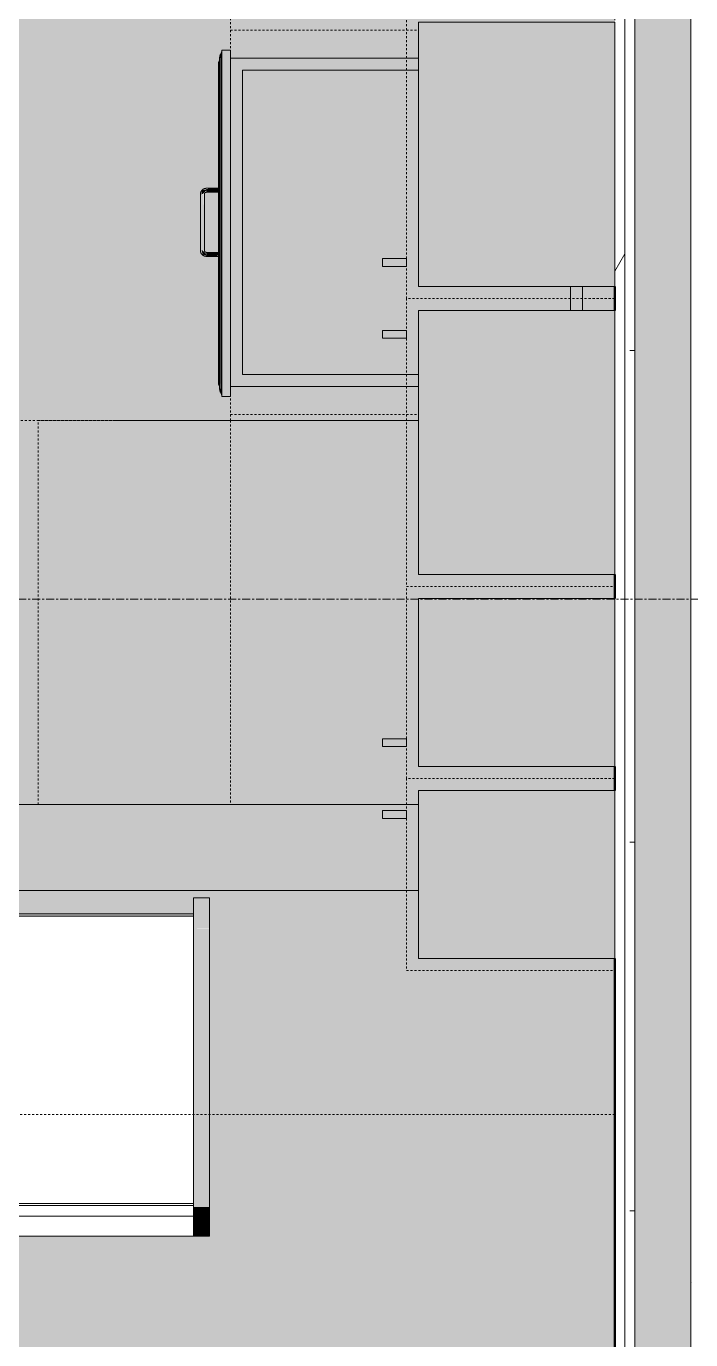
# Model space of a CAD drawing. Header units: inches. Extents: x -4218 to -1814, y 9706 to 12426.
# Drawn here: x -2956.1 to -2914.6, y 11488.9 to 11571 of the extents above; entities that cross this region are included whole.
import ezdxf

# ---------------------------------------------------------------- set-up
doc = ezdxf.new("R2010")
doc.units = ezdxf.units.IN
doc.header["$MEASUREMENT"] = 0
doc.linetypes.add('Dash', pattern=[0.25, 0.125, -0.125])
doc.linetypes.add('Grid Line 1_2_', pattern=[0.875, 0.5, -0.125, 0.125, -0.125])
for name, color, linetype, lineweight in [('0-1', 7, 'Continuous', 5), ('0-2', 10, 'Continuous', 13), ('A-AREA-PATT-4', 41, 'Continuous', 9), ('A-WALL', 113, 'Continuous', 13), ('A-WALL-1', 8, 'Continuous', 5), ('A-WALL-3', 10, 'Continuous', 13), ('A-WALL-PATT-6', 111, 'Continuous', 9), ('I-FURN-1', 7, 'Continuous', 9), ('I-FURN-2', 9, 'Continuous', 9), ('I-WALL-3', 2, 'Continuous', 50), ('Q-CASE', 31, 'Continuous', 9), ('Q-CASE-1', 9, 'Continuous', 9), ('Q-CASE-3', 7, 'Continuous', 9), ('Q-CASE-4', 7, 'Dash', 9), ('Q-CASE-HDLN-1', 7, 'Dash', 9), ('Q-CASE-HDLN-2', 31, 'Continuous', 9), ('S-GRID-1', 1, 'Grid Line 1_2_', 9)]:
    doc.layers.add(name, color=color, linetype=linetype, lineweight=lineweight)
pattern_1 = [(0, (0, 0), (30.72, 7.68), [1.267, -21.773, 1.267, -21.773, -122.88]), (0, (0, 0), (30.72, 7.68), [-46.08, 1.267, -44.813, 1.267, -21.773, -53.76]), (0, (0, 0), (30.72, 7.68), [-115.2, 1.267, -14.093, 1.267, -37.133]), (120, (11.52, 3.84), (-22.011075, 22.7643004), [1.267, -21.773, 1.267, -21.773, -122.88]), (120, (11.52, 3.84), (-22.011075, 22.7643004), [-46.08, 1.267, -44.813, 1.267, -21.773, -53.76]), (120, (11.52, 3.84), (-22.011075, 22.7643004), [-115.2, 1.267, -14.093, 1.267, -37.133]), (240, (15.36, 19.2), (-8.708925, -30.4443004), [1.267, -21.773, 1.267, -21.773, -122.88]), (240, (15.36, 19.2), (-8.708925, -30.4443004), [-46.08, 1.267, -44.813, 1.267, -21.773, -53.76]), (240, (15.36, 19.2), (-8.708925, -30.4443004), [-115.2, 1.267, -14.093, 1.267, -37.133])]

# ---------------------------------------------------------------- blocks, each defined once
blk = doc.blocks.new('OD_CW_Countertop - OD_CW_Countertop-2487816-FLOOR PLAN - 2ND FLOOR')
at = {"layer": 'Q-CASE-HDLN-1'}
for p, q in [((0.738, -24), (0.738, 19.375)), ((0.738, 19.375), (97.088, 19.375)), ((109.338, -24), (0.738, -24))]:
    blk.add_line(p, q, dxfattribs=at)
blk = doc.blocks.new('OD_CW_Countertop - OD_CW_Countertop-2386852-FLOOR PLAN - 2ND FLOOR')
at = {"layer": 'Q-CASE-HDLN-1'}
for p, q in [((0.738, 11.75), (0.738, 11)), ((70.363, 0), (70.363, 11.75)), ((0.738, 9.501), (0.738, 0)), ((0.738, 0), (14.738, 0)), ((44.738, 0), (70.363, 0))]:
    blk.add_line(p, q, dxfattribs=at)
blk = doc.blocks.new('Bar_Stool_6722_1_ - Bar_Stool_6722_1_-1372833-FLOOR PLAN - 2ND FLOOR')
at = {"layer": 'I-FURN-2'}
for points in [[(16.5, 0), (16, 0), (16, -0.985), (16.5, -0.949), (16.5, -0.303)], [(0, 0), (0, -0.985), (1, -0.985), (1, 0)], [(1, -0.985), (0, -0.985), (0, -1.78), (1, -1.78), (1, -1.241)], [(16.5, -0.985), (16, -0.985), (16, -1.78), (16.5, -1.78), (16.5, -1.241)], [(1, -1.78), (0, -1.78), (0, -17.718), (1, -17.718), (1, -1.906)], [(16.5, -1.78), (16, -1.78), (16, -17.718), (16.5, -17.718), (16.5, -10.484)], [(0.5, -17.718), (0, -17.718), (0, -19.214), (0.5, -19.214), (0.5, -18.077)], [(1, -17.718), (0.5, -17.718), (0.5, -19.214), (1, -19.214), (1, -17.972)], [(16.5, -17.718), (16, -17.718), (16, -19.214), (16.5, -19.214), (16.5, -17.972)], [(1, -19.214), (0, -19.238), (0, -21.133), (1, -21.133), (1, -19.223)], [(16, -19.214), (16, -19.986), (15.5, -19.986), (15.5, -21.133), (16.5, -21.133), (16.5, -19.214)], [(12.872, -19.986), (1, -19.986), (1, -20.135), (15.5, -20.135), (15.5, -19.986)]]:
    blk.add_hatch(color=256, dxfattribs=at).paths.add_polyline_path(points, flags=0)
at = {"layer": 'I-FURN-1'}
for p, q in [((1, 0), (0, 0)), ((0, 0), (0, -0.985)), ((1, -1.241), (1, 0)), ((16, 0), (1, 0)), ((16, 0), (16, -1.241)), ((16.5, 0), (16, 0)), ((16.5, -0.985), (16.5, 0)), ((0, -0.985), (1, -0.985)), ((0, -0.985), (0, -1.78)), ((1, -1.906), (1, -1.241)), ((16, -1.241), (1, -1.241)), ((16, -0.985), (16.5, -0.985)), ((16, -1.241), (16, -1.906)), ((16.5, -1.78), (16.5, -0.985)), ((0, -1.78), (1, -1.78)), ((0, -17.718), (0, -1.78)), ((1, -1.906), (16, -1.906)), ((1, -2.034), (1, -1.906)), ((1, -17.634), (1, -2.034)), ((1, -2.034), (16, -2.034)), ((16, -1.78), (16.5, -1.78)), ((16, -1.906), (16, -2.034)), ((16, -2.034), (16, -17.634)), ((16.5, -1.78), (16.5, -17.718)), ((0, -19.214), (0, -17.718)), ((1, -19.886), (1, -17.634)), ((16, -17.634), (16, -19.886)), ((16.5, -17.718), (16.5, -19.214)), ((0, -21.133), (0, -19.214)), ((16.5, -19.214), (16.5, -21.133)), ((1, -19.986), (1, -19.886)), ((1, -19.986), (1, -20.057)), ((1, -19.999), (16, -19.999)), ((1, -20.057), (1, -20.135)), ((15.5, -20.135), (1, -20.135)), ((1, -20.135), (1, -21.133)), ((15.5, -20.057), (15.5, -19.983)), ((15.5, -20.135), (15.5, -20.057)), ((15.5, -21.133), (15.5, -20.135)), ((16, -19.886), (16, -19.986)), ((0, -21.133), (1, -21.133)), ((15.5, -21.133), (16.5, -21.133))]:
    blk.add_line(p, q, dxfattribs=at)
blk = doc.blocks.new('300 Series Wall Hung Cabinet_301 - 18_-2356570-FLOOR PLAN - 2ND FLOOR')
at = {"layer": 'Q-CASE-1'}
for points in [[(-7, 13.188), (-6.512, 13.188), (-6.512, 14.687), (-7, 14.687)], [(-8.25, 12.438), (-8.25, 0.187), (8.25, 0.187), (8.25, 12.438), (-4.25, 12.438)]]:
    blk.add_hatch(color=256, dxfattribs=at).paths.add_polyline_path(points, flags=0)
at = {"layer": 'Q-CASE-3'}
for p, q in [((-6.512, 14.687), (-7, 14.687)), ((-7, 14.687), (-7, 13.188)), ((-6.512, 13.188), (-6.512, 14.687)), ((-6.512, 13.188), (-7, 13.188)), ((8.25, 12.438), (-8.25, 12.438)), ((-8.25, 12.438), (-8.25, 0.187)), ((8.25, 0.187), (8.25, 12.438)), ((-8.25, 0.187), (8.25, 0.187))]:
    blk.add_line(p, q, dxfattribs=at)
at = {"layer": 'Q-CASE-4'}
for p, q in [((-9, 0.187), (-9, 13.188)), ((-9, 13.188), (9, 13.188)), ((9, 13.188), (9, 0.187)), ((9, 0.187), (-9, 0.187))]:
    blk.add_line(p, q, dxfattribs=at)
blk = doc.blocks.new('300 Series Wall Hung Cabinet_301 - 18_-2356589-FLOOR PLAN - 2ND FLOOR')
at = {"layer": 'Q-CASE-1'}
for points in [[(8.25, -12.438), (8.25, -0.188), (-8.25, -0.188), (-8.25, -12.438), (5.25, -12.438)], [(-6.512, -13.188), (-7, -13.188), (-7, -14.687), (-6.512, -14.687)]]:
    blk.add_hatch(color=256, dxfattribs=at).paths.add_polyline_path(points, flags=0)
at = {"layer": 'Q-CASE-3'}
for p, q in [((8.25, -0.188), (-8.25, -0.188)), ((-8.25, -0.188), (-8.25, -12.438)), ((8.25, -12.438), (8.25, -0.188)), ((-8.25, -12.438), (8.25, -12.438)), ((-7, -13.188), (-6.512, -13.188)), ((-7, -13.188), (-7, -14.687)), ((-6.512, -14.687), (-6.512, -13.188)), ((-7, -14.687), (-6.512, -14.687))]:
    blk.add_line(p, q, dxfattribs=at)
at = {"layer": 'Q-CASE-4'}
for p, q in [((9, -0.188), (-9, -0.188)), ((-9, -0.188), (-9, -13.188)), ((9, -13.188), (9, -0.188)), ((-9, -13.188), (9, -13.188))]:
    blk.add_line(p, q, dxfattribs=at)
blk = doc.blocks.new('300 Series Wall Hung Cabinet_301 - 12_-2218017-FLOOR PLAN - 2ND FLOOR')
at = {"layer": 'Q-CASE-1'}
for points in [[(-4, 13.188), (-3.512, 13.188), (-3.512, 14.687), (-4, 14.687)], [(-5.25, 0.187), (5.25, 0.187), (5.25, 12.438), (-5.25, 12.438), (-5.25, 0.563)]]:
    blk.add_hatch(color=256, dxfattribs=at).paths.add_polyline_path(points, flags=0)
at = {"layer": 'Q-CASE-3'}
for p, q in [((-3.512, 14.687), (-4, 14.687)), ((-4, 14.687), (-4, 13.188)), ((-3.512, 13.188), (-3.512, 14.687)), ((-3.512, 13.188), (-4, 13.188)), ((5.25, 12.438), (-5.25, 12.438)), ((-5.25, 12.438), (-5.25, 0.187)), ((5.25, 0.187), (5.25, 12.438)), ((-5.25, 0.187), (5.25, 0.187))]:
    blk.add_line(p, q, dxfattribs=at)
at = {"layer": 'Q-CASE-4'}
for p, q in [((-6, 0.187), (-6, 13.188)), ((-6, 13.188), (6, 13.188)), ((6, 13.188), (6, 0.187)), ((6, 0.187), (-6, 0.187))]:
    blk.add_line(p, q, dxfattribs=at)
blk = doc.blocks.new('300 Series Wall Hung Cabinet_301 - 12_-2216986-FLOOR PLAN - 2ND FLOOR')
at = {"layer": 'Q-CASE-1'}
for points in [[(5.25, -0.563), (5.25, -0.188), (-5.25, -0.188), (-5.25, -12.438), (5.25, -12.438), (5.25, -4.751)], [(-3.512, -13.188), (-4, -13.188), (-4, -14.687), (-3.512, -14.687)]]:
    blk.add_hatch(color=256, dxfattribs=at).paths.add_polyline_path(points, flags=0)
at = {"layer": 'Q-CASE-3'}
for p, q in [((5.25, -0.188), (-5.25, -0.188)), ((-5.25, -0.188), (-5.25, -12.438)), ((5.25, -12.438), (5.25, -0.188)), ((-5.25, -12.438), (5.25, -12.438)), ((-4, -13.188), (-3.512, -13.188)), ((-4, -13.188), (-4, -14.687)), ((-3.512, -14.687), (-3.512, -13.188)), ((-4, -14.687), (-3.512, -14.687))]:
    blk.add_line(p, q, dxfattribs=at)
at = {"layer": 'Q-CASE-4'}
for p, q in [((6, -0.188), (-6, -0.188)), ((-6, -0.188), (-6, -13.188)), ((6, -13.188), (6, -0.188)), ((-6, -13.188), (6, -13.188))]:
    blk.add_line(p, q, dxfattribs=at)
blk = doc.blocks.new('Base_Unit_4_drawer_12137 - 24_-2386625-FLOOR PLAN - 2ND FLOOR')
at = {"layer": 'Q-CASE'}
for points in [[(-1.383, 25.447), (-1.351, 24.75), (-1.142, 24.75), (-1.174, 25.5), (-1.383, 25.5)], [(-1.325, 25.5), (-1.23, 25.528), (-1.012, 25.75), (-1.012, 25.813), (-1.286, 25.72), (-1.295, 25.668)], [(-1.012, 25.688), (-1.012, 25.625), (2.488, 25.668), (2.488, 25.875), (-1.012, 25.838), (-1.012, 25.718)], [(2.488, 25.813), (2.516, 25.717), (2.738, 25.5), (2.8, 25.5), (2.738, 25.768), (2.648, 25.784)], [(2.617, 25.5), (2.649, 24.75), (2.858, 24.75), (2.826, 25.5), (2.629, 25.5)], [(-9.921, 24.592), (11.271, 24.592), (11.105, 24.665), (10.823, 24.671), (-9.842, 24.639)], [(-9.664, 24.671), (10.823, 24.703), (10.659, 24.75), (-9.387, 24.75), (-9.567, 24.676)], [(-10.137, 24.543), (11.377, 24.556), (11.271, 24.592), (-10.064, 24.551)], [(-10.137, 24.024), (-10.137, 24), (11.488, 24), (11.488, 24.543), (-10.137, 24.543)]]:
    blk.add_hatch(color=256, dxfattribs=at).paths.add_polyline_path(points, flags=0)
h = blk.add_hatch(color=256, dxfattribs=at)
h.paths.add_polyline_path([(-9.512, 24), (-9.512, 12.25), (-8.762, 12.25), (-8.762, 23.25), (10.238, 23.25), (10.238, 12.25), (10.988, 12.25), (10.988, 24), (-8.762, 24)], flags=0)
h.paths.add_polyline_path([(-4.762, 2.75), (-4.762, 2), (-3.262, 2), (-3.262, 2.75)], flags=0)
h = blk.add_hatch(color=256, dxfattribs=at)
h.paths.add_polyline_path([(-8.762, 23.25), (-8.762, 12.25), (-4.762, 12.25), (-4.762, 2.75), (-3.262, 2.75), (-3.262, 12.25), (10.238, 12.25), (10.238, 23.25), (-1.848, 23.25)], flags=0)
h.paths.add_polyline_path([(-6.501, 13), (-6.501, 14.499), (-6.012, 14.499), (-6.012, 13)], flags=0)
h.paths.add_polyline_path([(-2.012, 13), (-2.012, 14.499), (-1.524, 14.488), (-1.524, 13), (-1.848, 13)], flags=0)
at = {"layer": 'Q-CASE-HDLN-1'}
for p, q in [((12.738, 24), (-11.262, 24)), ((-11.262, 24), (-11.262, 12.25)), ((12.738, 24), (12.738, 12.25))]:
    blk.add_line(p, q, dxfattribs=at)
at = {"layer": 'Q-CASE-HDLN-2'}
for p, q in [((-1.387, 25.5), (-1.387, 24.75)), ((-1.387, 25.5), (-1.387, 24.75)), ((-1.387, 25.5), (-1.387, 24.75)), ((-1.387, 25.5), (-1.387, 24.75)), ((-1.137, 24.75), (-1.137, 25.5)), ((-1.137, 24.75), (-1.137, 25.5)), ((-1.137, 24.75), (-1.137, 25.5)), ((-1.137, 24.75), (-1.137, 25.5)), ((2.488, 25.875), (-1.012, 25.875)), ((-1.012, 25.625), (2.488, 25.625)), ((2.613, 25.5), (2.613, 24.75)), ((2.613, 25.5), (2.613, 24.75)), ((2.613, 25.5), (2.613, 24.75)), ((2.613, 25.5), (2.613, 24.75)), ((2.863, 24.75), (2.863, 25.5)), ((2.863, 24.75), (2.863, 25.5)), ((2.863, 24.75), (2.863, 25.5)), ((2.863, 24.75), (2.863, 25.5)), ((11.037, 24.672), (-9.687, 24.672)), ((-9.387, 24.75), (-1.383, 24.75)), ((-1.387, 24.75), (-1.383, 24.75)), ((-1.137, 24.75), (-1.387, 24.75)), ((-1.142, 24.75), (-1.137, 24.75)), ((-1.142, 24.75), (2.617, 24.75)), ((2.863, 24.75), (2.613, 24.75)), ((2.613, 24.75), (2.617, 24.75)), ((2.858, 24.75), (2.863, 24.75)), ((2.858, 24.75), (10.738, 24.75)), ((11.488, 24.543), (-10.137, 24.543)), ((-10.137, 24.543), (-10.137, 24)), ((11.488, 24), (-10.137, 24)), ((-9.921, 24.592), (11.271, 24.592)), ((-9.512, 24), (-9.512, 12.25)), ((10.988, 12.25), (10.988, 24)), ((11.488, 24.543), (11.488, 24)), ((-8.762, 12.25), (-8.762, 23.25)), ((-8.762, 23.25), (10.238, 23.25)), ((10.238, 23.25), (10.238, 12.25)), ((-3.262, 2.75), (-4.762, 2.75)), ((-4.762, 2), (-3.262, 2))]:
    blk.add_line(p, q, dxfattribs=at)
at = {"layer": 'Q-CASE-HDLN-2', "flags": 128}
for points in [[(-1.012, 25.875), (-1.027, 25.875), (-1.042, 25.874), (-1.057, 25.872), (-1.072, 25.87), (-1.087, 25.868), (-1.101, 25.864), (-1.116, 25.86), (-1.13, 25.856), (-1.144, 25.851), (-1.158, 25.845), (-1.172, 25.839), (-1.185, 25.833), (-1.199, 25.825), (-1.211, 25.818), (-1.224, 25.81), (-1.236, 25.801), (-1.248, 25.792), (-1.26, 25.782), (-1.271, 25.772), (-1.281, 25.761), (-1.292, 25.75), (-1.301, 25.739), (-1.311, 25.727), (-1.319, 25.715), (-1.328, 25.703), (-1.336, 25.69), (-1.343, 25.677), (-1.35, 25.663), (-1.356, 25.65), (-1.362, 25.636), (-1.367, 25.622), (-1.372, 25.608), (-1.376, 25.593), (-1.379, 25.578), (-1.382, 25.564), (-1.384, 25.549), (-1.386, 25.534), (-1.387, 25.519), (-1.387, 25.504), (-1.387, 25.5)], [(-1.292, 25.75), (-1.301, 25.739), (-1.311, 25.727), (-1.319, 25.715), (-1.328, 25.703), (-1.336, 25.69), (-1.343, 25.677), (-1.35, 25.663), (-1.356, 25.65), (-1.362, 25.636), (-1.367, 25.622), (-1.372, 25.608), (-1.376, 25.593), (-1.379, 25.578), (-1.382, 25.564), (-1.384, 25.549), (-1.386, 25.534), (-1.387, 25.519), (-1.387, 25.504), (-1.387, 25.5)], [(-1.292, 25.75), (-1.301, 25.739), (-1.311, 25.727), (-1.319, 25.715), (-1.328, 25.703), (-1.336, 25.69), (-1.343, 25.677), (-1.35, 25.663), (-1.356, 25.65), (-1.362, 25.636), (-1.367, 25.622), (-1.372, 25.608), (-1.376, 25.593), (-1.379, 25.578), (-1.382, 25.564), (-1.384, 25.549), (-1.386, 25.534), (-1.387, 25.519), (-1.387, 25.504), (-1.387, 25.5)], [(-1.292, 25.75), (-1.301, 25.739), (-1.311, 25.727), (-1.319, 25.715), (-1.328, 25.703), (-1.336, 25.69), (-1.343, 25.677), (-1.35, 25.663), (-1.356, 25.65), (-1.362, 25.636), (-1.367, 25.622), (-1.372, 25.608), (-1.376, 25.593), (-1.379, 25.578), (-1.382, 25.564), (-1.384, 25.549), (-1.386, 25.534), (-1.387, 25.519), (-1.387, 25.504), (-1.387, 25.5)], [(-1.012, 25.875), (-1.027, 25.875), (-1.042, 25.874), (-1.057, 25.872), (-1.072, 25.87), (-1.087, 25.868), (-1.101, 25.864), (-1.116, 25.86), (-1.13, 25.856), (-1.144, 25.851), (-1.158, 25.845), (-1.172, 25.839), (-1.185, 25.833), (-1.199, 25.825), (-1.211, 25.818), (-1.224, 25.81), (-1.236, 25.801), (-1.248, 25.792), (-1.26, 25.782), (-1.271, 25.772)], [(-1.012, 25.875), (-1.027, 25.875), (-1.042, 25.874), (-1.057, 25.872), (-1.072, 25.87), (-1.087, 25.868), (-1.101, 25.864), (-1.116, 25.86), (-1.13, 25.856), (-1.144, 25.851), (-1.158, 25.845), (-1.172, 25.839), (-1.185, 25.833), (-1.199, 25.825), (-1.211, 25.818), (-1.224, 25.81), (-1.236, 25.801), (-1.248, 25.792), (-1.26, 25.782), (-1.271, 25.772)], [(-1.012, 25.875), (-1.027, 25.875), (-1.042, 25.874), (-1.057, 25.872), (-1.072, 25.87), (-1.087, 25.868), (-1.101, 25.864), (-1.116, 25.86), (-1.13, 25.856), (-1.144, 25.851), (-1.158, 25.845), (-1.172, 25.839), (-1.185, 25.833), (-1.199, 25.825), (-1.211, 25.818), (-1.224, 25.81), (-1.236, 25.801), (-1.248, 25.792), (-1.26, 25.782), (-1.271, 25.772)], [(-1.137, 25.5), (-1.137, 25.505), (-1.137, 25.51), (-1.136, 25.515), (-1.136, 25.52), (-1.135, 25.525), (-1.134, 25.53), (-1.132, 25.535), (-1.131, 25.539), (-1.129, 25.544), (-1.127, 25.549), (-1.125, 25.553), (-1.123, 25.558), (-1.121, 25.562), (-1.118, 25.566), (-1.115, 25.571), (-1.113, 25.575), (-1.109, 25.579), (-1.106, 25.582), (-1.103, 25.586), (-1.099, 25.59), (-1.096, 25.593), (-1.092, 25.596), (-1.088, 25.599), (-1.084, 25.602), (-1.08, 25.605), (-1.076, 25.608), (-1.071, 25.61), (-1.067, 25.613), (-1.062, 25.615), (-1.058, 25.617), (-1.053, 25.618), (-1.048, 25.62), (-1.043, 25.621), (-1.038, 25.622), (-1.034, 25.623), (-1.029, 25.624), (-1.024, 25.624), (-1.019, 25.625), (-1.014, 25.625)], [(-1.137, 25.5), (-1.137, 25.505), (-1.137, 25.51), (-1.136, 25.515), (-1.136, 25.52), (-1.135, 25.525), (-1.134, 25.53), (-1.132, 25.535), (-1.131, 25.539), (-1.129, 25.544), (-1.127, 25.549), (-1.125, 25.553), (-1.123, 25.558), (-1.121, 25.562), (-1.118, 25.566), (-1.115, 25.571), (-1.113, 25.575), (-1.109, 25.579), (-1.106, 25.582), (-1.103, 25.586), (-1.099, 25.59), (-1.096, 25.593), (-1.092, 25.596), (-1.088, 25.599), (-1.084, 25.602), (-1.08, 25.605), (-1.076, 25.608), (-1.071, 25.61), (-1.067, 25.613), (-1.062, 25.615), (-1.058, 25.617), (-1.053, 25.618), (-1.048, 25.62), (-1.043, 25.621), (-1.038, 25.622), (-1.034, 25.623), (-1.029, 25.624), (-1.024, 25.624), (-1.019, 25.625), (-1.014, 25.625)], [(-1.137, 25.5), (-1.137, 25.505), (-1.137, 25.51), (-1.136, 25.515), (-1.136, 25.52), (-1.135, 25.525), (-1.134, 25.53), (-1.132, 25.535), (-1.131, 25.539), (-1.129, 25.544), (-1.127, 25.549), (-1.125, 25.553), (-1.123, 25.558), (-1.121, 25.562), (-1.118, 25.566), (-1.115, 25.571), (-1.113, 25.575), (-1.109, 25.579), (-1.106, 25.582), (-1.103, 25.586), (-1.099, 25.59), (-1.096, 25.593), (-1.092, 25.596), (-1.088, 25.599), (-1.084, 25.602), (-1.08, 25.605), (-1.076, 25.608), (-1.071, 25.61), (-1.067, 25.613), (-1.062, 25.615), (-1.058, 25.617), (-1.053, 25.618), (-1.048, 25.62), (-1.043, 25.621), (-1.038, 25.622), (-1.034, 25.623), (-1.029, 25.624), (-1.024, 25.624), (-1.019, 25.625), (-1.014, 25.625)], [(-1.137, 25.5), (-1.137, 25.505), (-1.137, 25.51), (-1.136, 25.515), (-1.136, 25.52), (-1.135, 25.525), (-1.134, 25.53), (-1.132, 25.535), (-1.131, 25.539), (-1.129, 25.544), (-1.127, 25.549), (-1.125, 25.553), (-1.123, 25.558), (-1.121, 25.562), (-1.118, 25.566), (-1.115, 25.571), (-1.113, 25.575), (-1.109, 25.579), (-1.106, 25.582), (-1.103, 25.586), (-1.099, 25.59), (-1.096, 25.593), (-1.092, 25.596), (-1.088, 25.599), (-1.084, 25.602), (-1.08, 25.605), (-1.076, 25.608), (-1.071, 25.61), (-1.067, 25.613), (-1.062, 25.615), (-1.058, 25.617), (-1.053, 25.618), (-1.048, 25.62), (-1.043, 25.621), (-1.038, 25.622), (-1.034, 25.623), (-1.029, 25.624), (-1.024, 25.624), (-1.019, 25.625), (-1.014, 25.625), (-1.012, 25.625)], [(2.738, 25.779), (2.727, 25.789), (2.715, 25.798), (2.703, 25.807), (2.69, 25.816), (2.678, 25.823), (2.664, 25.831), (2.651, 25.838), (2.637, 25.844), (2.624, 25.85), (2.61, 25.855), (2.595, 25.859), (2.581, 25.863), (2.566, 25.867), (2.551, 25.87), (2.537, 25.872), (2.522, 25.873), (2.507, 25.875), (2.492, 25.875), (2.488, 25.875)], [(2.738, 25.779), (2.727, 25.789), (2.715, 25.798), (2.703, 25.807), (2.69, 25.816), (2.678, 25.823), (2.664, 25.831), (2.651, 25.838), (2.637, 25.844), (2.624, 25.85), (2.61, 25.855), (2.595, 25.859), (2.581, 25.863), (2.566, 25.867), (2.551, 25.87), (2.537, 25.872), (2.522, 25.873), (2.507, 25.875), (2.492, 25.875), (2.488, 25.875)], [(2.738, 25.779), (2.727, 25.789), (2.715, 25.798), (2.703, 25.807), (2.69, 25.816), (2.678, 25.823), (2.664, 25.831), (2.651, 25.838), (2.637, 25.844), (2.624, 25.85), (2.61, 25.855), (2.595, 25.859), (2.581, 25.863), (2.566, 25.867), (2.551, 25.87), (2.537, 25.872), (2.522, 25.873), (2.507, 25.875), (2.492, 25.875), (2.488, 25.875)], [(2.863, 25.5), (2.862, 25.515), (2.862, 25.53), (2.86, 25.545), (2.858, 25.56), (2.855, 25.575), (2.852, 25.589), (2.848, 25.604), (2.844, 25.618), (2.839, 25.632), (2.833, 25.646), (2.827, 25.66), (2.82, 25.673), (2.813, 25.686), (2.805, 25.699), (2.797, 25.712), (2.788, 25.724), (2.779, 25.736), (2.77, 25.747), (2.76, 25.758), (2.749, 25.769), (2.738, 25.779), (2.727, 25.789), (2.715, 25.798), (2.703, 25.807), (2.69, 25.816), (2.678, 25.823), (2.664, 25.831), (2.651, 25.838), (2.637, 25.844), (2.624, 25.85), (2.61, 25.855), (2.595, 25.859), (2.581, 25.863), (2.566, 25.867), (2.551, 25.87), (2.537, 25.872), (2.522, 25.873), (2.507, 25.875), (2.492, 25.875), (2.488, 25.875)], [(2.488, 25.625), (2.493, 25.625), (2.498, 25.625), (2.503, 25.624), (2.508, 25.623), (2.513, 25.623), (2.517, 25.621), (2.522, 25.62), (2.527, 25.619), (2.532, 25.617), (2.536, 25.615), (2.541, 25.613), (2.545, 25.611), (2.55, 25.608), (2.554, 25.606), (2.558, 25.603), (2.562, 25.6), (2.566, 25.597), (2.57, 25.594), (2.574, 25.591), (2.577, 25.587), (2.581, 25.583), (2.584, 25.58), (2.587, 25.576), (2.59, 25.572), (2.593, 25.568), (2.596, 25.563), (2.598, 25.559), (2.6, 25.554), (2.602, 25.55), (2.604, 25.545), (2.606, 25.541), (2.607, 25.536), (2.609, 25.531), (2.61, 25.526), (2.611, 25.521), (2.612, 25.516), (2.612, 25.511), (2.613, 25.506), (2.613, 25.501), (2.613, 25.5)], [(2.488, 25.625), (2.493, 25.625), (2.498, 25.625), (2.503, 25.624), (2.508, 25.623), (2.513, 25.623), (2.517, 25.621), (2.522, 25.62), (2.527, 25.619), (2.532, 25.617), (2.536, 25.615), (2.541, 25.613), (2.545, 25.611), (2.55, 25.608), (2.554, 25.606), (2.558, 25.603), (2.562, 25.6), (2.566, 25.597), (2.57, 25.594), (2.574, 25.591), (2.577, 25.587), (2.581, 25.583), (2.584, 25.58), (2.587, 25.576), (2.59, 25.572), (2.593, 25.568), (2.596, 25.563), (2.598, 25.559), (2.6, 25.554), (2.602, 25.55), (2.604, 25.545), (2.606, 25.541), (2.607, 25.536), (2.609, 25.531), (2.61, 25.526), (2.611, 25.521), (2.612, 25.516), (2.612, 25.511), (2.613, 25.506), (2.613, 25.501), (2.613, 25.5)], [(2.488, 25.625), (2.493, 25.625), (2.498, 25.625), (2.503, 25.624), (2.508, 25.623), (2.513, 25.623), (2.517, 25.621), (2.522, 25.62), (2.527, 25.619), (2.532, 25.617), (2.536, 25.615), (2.541, 25.613), (2.545, 25.611), (2.55, 25.608), (2.554, 25.606), (2.558, 25.603), (2.562, 25.6), (2.566, 25.597), (2.57, 25.594), (2.574, 25.591), (2.577, 25.587), (2.581, 25.583), (2.584, 25.58), (2.587, 25.576), (2.59, 25.572), (2.593, 25.568), (2.596, 25.563), (2.598, 25.559), (2.6, 25.554), (2.602, 25.55), (2.604, 25.545), (2.606, 25.541), (2.607, 25.536), (2.609, 25.531), (2.61, 25.526), (2.611, 25.521), (2.612, 25.516), (2.612, 25.511), (2.613, 25.506), (2.613, 25.501), (2.613, 25.5)], [(2.488, 25.625), (2.493, 25.625), (2.498, 25.625), (2.503, 25.624), (2.508, 25.623), (2.513, 25.623), (2.517, 25.621), (2.522, 25.62), (2.527, 25.619), (2.532, 25.617), (2.536, 25.615), (2.541, 25.613), (2.545, 25.611), (2.55, 25.608), (2.554, 25.606), (2.558, 25.603), (2.562, 25.6), (2.566, 25.597), (2.57, 25.594), (2.574, 25.591), (2.577, 25.587), (2.581, 25.583), (2.584, 25.58), (2.587, 25.576), (2.59, 25.572), (2.593, 25.568), (2.596, 25.563), (2.598, 25.559), (2.6, 25.554), (2.602, 25.55), (2.604, 25.545), (2.606, 25.541), (2.607, 25.536), (2.609, 25.531), (2.61, 25.526), (2.611, 25.521), (2.612, 25.516), (2.612, 25.511), (2.613, 25.506), (2.613, 25.501), (2.613, 25.5)], [(2.863, 25.5), (2.862, 25.515), (2.862, 25.53), (2.86, 25.545), (2.858, 25.56), (2.855, 25.575), (2.852, 25.589), (2.848, 25.604), (2.844, 25.618), (2.839, 25.632), (2.833, 25.646), (2.827, 25.66), (2.82, 25.673), (2.813, 25.686), (2.805, 25.699), (2.797, 25.712), (2.788, 25.724), (2.779, 25.736), (2.77, 25.747), (2.76, 25.758)], [(2.863, 25.5), (2.862, 25.515), (2.862, 25.53), (2.86, 25.545), (2.858, 25.56), (2.855, 25.575), (2.852, 25.589), (2.848, 25.604), (2.844, 25.618), (2.839, 25.632), (2.833, 25.646), (2.827, 25.66), (2.82, 25.673), (2.813, 25.686), (2.805, 25.699), (2.797, 25.712), (2.788, 25.724), (2.779, 25.736), (2.77, 25.747), (2.76, 25.758)], [(2.863, 25.5), (2.862, 25.515), (2.862, 25.53), (2.86, 25.545), (2.858, 25.56), (2.855, 25.575), (2.852, 25.589), (2.848, 25.604), (2.844, 25.618), (2.839, 25.632), (2.833, 25.646), (2.827, 25.66), (2.82, 25.673), (2.813, 25.686), (2.805, 25.699), (2.797, 25.712), (2.788, 25.724), (2.779, 25.736), (2.77, 25.747), (2.76, 25.758)]]:
    blk.add_lwpolyline(points, dxfattribs=at)
at = {"layer": 'Q-CASE-HDLN-2'}
for points in [[(-9.921, 24.592), (-9.896, 24.611), (-9.844, 24.642), (-9.755, 24.669), (-9.695, 24.673), (-9.664, 24.671)], [(-9.664, 24.671), (-9.694, 24.673), (-9.725, 24.671), (-9.755, 24.665)], [(-9.755, 24.665), (-9.725, 24.671), (-9.695, 24.673), (-9.664, 24.671)], [(-9.664, 24.671), (-9.694, 24.673), (-9.725, 24.671), (-9.755, 24.665)], [(-9.755, 24.665), (-9.725, 24.671), (-9.695, 24.673), (-9.664, 24.671)], [(-9.664, 24.671), (-9.694, 24.673), (-9.725, 24.671), (-9.755, 24.665)], [(-9.567, 24.676), (-9.535, 24.682), (-9.471, 24.7), (-9.414, 24.731), (-9.387, 24.75)], [(10.738, 24.75), (10.764, 24.731), (10.822, 24.7), (10.885, 24.682), (10.917, 24.676)], [(11.014, 24.671), (11.045, 24.673), (11.076, 24.671), (11.105, 24.665)], [(11.014, 24.671), (11.045, 24.673), (11.075, 24.671), (11.105, 24.665)], [(11.014, 24.671), (11.045, 24.673), (11.076, 24.671), (11.105, 24.665)], [(11.014, 24.671), (11.045, 24.673), (11.075, 24.671), (11.105, 24.665)], [(11.014, 24.671), (11.045, 24.673), (11.076, 24.671), (11.105, 24.665)], [(11.014, 24.671), (11.045, 24.673), (11.106, 24.669), (11.194, 24.642), (11.247, 24.611), (11.271, 24.592)], [(-10.137, 24.543), (-10.099, 24.543), (-10.025, 24.551), (-9.955, 24.576), (-9.921, 24.592)], [(11.271, 24.592), (11.305, 24.576), (11.376, 24.551), (11.45, 24.543), (11.488, 24.543)]]:
    blk.add_open_spline(points, degree=3, dxfattribs=at)
blk = doc.blocks.new('Base Cabinet-Single Door - 12_-V40-FLOOR PLAN - 2ND FLOOR')
at = {"layer": 'Q-CASE-4'}
for p, q in [((-5.262, -24), (-5.262, 0)), ((-5.262, 0), (6.738, 0)), ((6.738, 0), (6.738, -24)), ((6.738, -24), (-5.262, -24))]:
    blk.add_line(p, q, dxfattribs=at)
blk = doc.blocks.new('CTR - 1st Phase - Unit Layouts_rvt-1-FLOOR PLAN - 2ND FLOOR')
at = {"layer": 'A-WALL-1'}
h = blk.add_hatch(color=256, dxfattribs=at)
h.paths.add_polyline_path([(-2957.574, 11516.989), (-2931.574, 11516.989), (-2931.574, 11522.364), (-3027.924, 11522.364), (-3027.924, 11516.989), (-2957.654, 11516.989)], flags=0)
h.paths.add_polyline_path([(-2932.324, 11521.501), (-2933.823, 11521.501), (-2933.823, 11521.989), (-2932.324, 11521.989)], flags=0)
at = {"layer": 'A-WALL-3'}
for p, q in [((-3027.924, 11522.364), (-2931.574, 11522.364)), ((-2931.574, 11516.989), (-3027.924, 11516.989))]:
    blk.add_line(p, q, dxfattribs=at)
at = {"layer": '0-2'}
for name, p, rotation in [('OD_CW_Countertop - OD_CW_Countertop-2386852-FLOOR PLAN - 2ND FLOOR', (-2943.324, 11616.727), 269.9999999999942), ('300 Series Wall Hung Cabinet_301 - 18_-2356570-FLOOR PLAN - 2ND FLOOR', (-2919.136, 11562.989), 89.99999999996759), ('Base_Unit_4_drawer_12137 - 24_-2386625-FLOOR PLAN - 2ND FLOOR', (-2919.324, 11558.002), 89.99999999996805), ('300 Series Wall Hung Cabinet_301 - 18_-2356589-FLOOR PLAN - 2ND FLOOR', (-2919.136, 11544.989), 269.9999999999676), ('Base Cabinet-Single Door - 12_-V40-FLOOR PLAN - 2ND FLOOR', (-2948.586, 11522.364), 180), ('300 Series Wall Hung Cabinet_301 - 12_-2218017-FLOOR PLAN - 2ND FLOOR', (-2919.136, 11529.989), 89.99999999996759), ('300 Series Wall Hung Cabinet_301 - 12_-2216986-FLOOR PLAN - 2ND FLOOR', (-2919.136, 11517.989), 269.9999999999676), ('Bar_Stool_6722_1_ - Bar_Stool_6722_1_-1372833-FLOOR PLAN - 2ND FLOOR', (-2944.633, 11495.4), 180)]:
    blk.add_blockref(name, p, dxfattribs=dict(at, rotation=rotation))
blk.add_blockref('OD_CW_Countertop - OD_CW_Countertop-2487816-FLOOR PLAN - 2ND FLOOR', (-3028.661, 11526.989), dxfattribs=at)
blk = doc.blocks.new('CTR - 1st Phase - Shell_rvt-1-FLOOR PLAN - 2ND FLOOR')
at = {"layer": 'S-GRID-1'}
blk.add_line((-1814.206, 11535.189), (-4168.714, 11535.189), dxfattribs=at)

msp = doc.modelspace()

# ---------------------------------------------------------------- hatches: boundary and pattern name
at = {"layer": 'A-AREA-PATT-4'}
h = msp.add_hatch(color=256, dxfattribs=at)
h.paths.add_polyline_path([(-3168.69934, 11256.2644), (-3137.12374, 11256.2644), (-3137.12374, 11288.5394), (-3130.36124, 11288.5394), (-3130.36124, 11283.7894), (-3132.37374, 11283.7894), (-3132.37374, 11256.2644), (-3131.86124, 11256.2644), (-3131.86124, 11278.5769), (-3103.98624, 11278.5769), (-3103.98624, 11256.2644), (-3098.97754, 11256.2644), (-3098.97754, 11283.7894), (-3100.36124, 11283.7894), (-3100.36124, 11288.5394), (-3092.92374, 11288.5394), (-3092.92374, 11283.7894), (-3094.22754, 11283.7894), (-3094.22754, 11256.2644), (-3074.67374, 11256.2644), (-3074.67374, 11442.4394), (-3069.92374, 11442.4394), (-3069.92374, 11256.2644), (-2919.32374, 11256.2644), (-2919.32374, 11328.2761), (-2935.44874, 11328.2761), (-2935.44874, 11346.2761), (-2931.44874, 11346.2761), (-2931.44874, 11382.2761), (-2935.44874, 11382.2761), (-2935.44874, 11400.2761), (-2919.32374, 11400.2761), (-2919.32374, 11512.7394), (-2931.57374, 11512.7394), (-2931.57374, 11516.9894), (-3027.92374, 11516.9894), (-3027.92374, 11522.3644), (-3015.69874, 11522.3644), (-3015.69874, 11549.04255), (-3015.50189, 11549.2394), (-3014.60579, 11549.2394), (-3014.60579, 11549.4894), (-3010.87469, 11549.4894), (-3010.84116, 11549.7394), (-3008.90619, 11549.7394), (-3008.90619, 11549.4894), (-2999.5487, 11549.4894), (-2999.5487, 11549.7394), (-2998.95815, 11549.7394), (-2998.95815, 11549.4894), (-2998.3676, 11549.4894), (-2998.3676, 11549.7394), (-2997.77705, 11549.7394), (-2997.77705, 11549.4894), (-2997.1865, 11549.4894), (-2997.1865, 11549.7394), (-2996.59595, 11549.7394), (-2996.59595, 11549.4894), (-2996.00539, 11549.4894), (-2996.00539, 11549.7394), (-2995.41484, 11549.7394), (-2995.41484, 11549.4894), (-2992.79167, 11549.4894), (-2992.77059, 11549.2394), (-2991.84234, 11549.21734), (-2991.75639, 11549.18174), (-2991.69874, 11549.04255), (-2991.69874, 11522.3644), (-2989.82374, 11522.3644), (-2989.82374, 11546.3644), (-2989.07374, 11546.3644), (-2989.07374, 11546.8644), (-2975.19874, 11546.8644), (-2975.19874, 11547.3644), (-2974.69874, 11547.3644), (-2974.69874, 11546.8644), (-2973.69874, 11546.8644), (-2973.69874, 11546.3644), (-2972.94874, 11546.3644), (-2972.94874, 11546.8644), (-2971.94874, 11546.8644), (-2971.94874, 11547.3644), (-2971.44874, 11547.3644), (-2971.44874, 11546.8644), (-2957.57374, 11546.8644), (-2957.57374, 11546.3644), (-2956.82374, 11546.3644), (-2956.82374, 11522.3644), (-2931.57374, 11522.3644), (-2931.57374, 11523.2394), (-2919.32374, 11523.2394), (-2919.32374, 11524.7394), (-2931.57374, 11524.7394), (-2931.57374, 11535.2394), (-2919.32374, 11535.2394), (-2919.32374, 11536.7394), (-2931.57374, 11536.7394), (-2931.57374, 11548.4894), (-2943.32374, 11548.4894), (-2943.34747, 11547.8644), (-2943.86681, 11547.8644), (-2943.91606, 11548.08078), (-2943.98911, 11548.24662), (-2944.02672, 11548.52891), (-2944.07374, 11548.6144), (-2944.07374, 11556.61866), (-2944.82374, 11556.65101), (-2944.82374, 11556.6769), (-2945.0889, 11556.72423), (-2945.16213, 11556.9894), (-2945.19874, 11556.9894), (-2945.16213, 11560.4894), (-2945.13624, 11560.4894), (-2945.07374, 11560.75727), (-2944.82374, 11560.82778), (-2944.82374, 11560.86014), (-2944.07374, 11560.86014), (-2944.07374, 11568.7394), (-2943.9999, 11568.91867), (-2943.96243, 11569.19443), (-2943.87928, 11569.37844), (-2943.86681, 11569.4894), (-2943.32374, 11569.4894), (-2943.32374, 11568.9894), (-2931.57374, 11568.9894), (-2931.57374, 11571.2394), (-2919.32374, 11571.2394), (-2919.32374, 11571.9894), (-2943.69874, 11571.9894), (-2943.69874, 11601.9894), (-2919.69874, 11601.9894), (-2919.69874, 11601.87129), (-2919.32374, 11601.87129), (-2919.32374, 11602.7394), (-2931.57374, 11602.7394), (-2931.57374, 11613.2394), (-2919.32374, 11613.2394), (-2919.32374, 11614.7394), (-2931.57374, 11614.7394), (-2931.57374, 11625.2394), (-2919.32374, 11625.2394), (-2919.32374, 11639.9894), (-2934.07374, 11639.9894), (-2934.07374, 11627.7394), (-2947.57374, 11627.7394), (-2947.57374, 11639.9894), (-2949.57374, 11639.9894), (-2949.57374, 11627.7394), (-2963.07374, 11627.7394), (-2963.07374, 11639.9894), (-3018.14874, 11639.9894), (-3018.14874, 11621.9894), (-3029.42374, 11621.9894), (-3029.42374, 11623.9269), (-3030.04874, 11623.9269), (-3030.04874, 11625.9894), (-3064.79874, 11625.9894), (-3064.79874, 11623.9269), (-3065.42374, 11623.9269), (-3065.42374, 11621.9894), (-3077.77374, 11621.9894), (-3077.77374, 11599.2394), (-3087.54329, 11599.2394), (-3087.54329, 11603.9894), (-3082.52374, 11603.9894), (-3082.52374, 11621.9894), (-3092.12374, 11621.9894), (-3092.12374, 11639.9894), (-3133.31285, 11639.9894), (-3133.31285, 11603.9894), (-3123.54329, 11603.9894), (-3123.54329, 11599.2394), (-3133.31285, 11599.2394), (-3133.31285, 11586.3394), (-3138.06285, 11586.3394), (-3138.06285, 11639.9894), (-3174.06285, 11639.9894), (-3174.06285, 11603.9894), (-3178.81285, 11603.9894), (-3178.81285, 11639.9894), (-3201.32374, 11639.9894), (-3201.32374, 11592.49453), (-3193.59752, 11592.49453), (-3192.6331, 11592.36756), (-3191.7344, 11591.99531), (-3190.96268, 11591.40314), (-3190.37051, 11590.63141), (-3189.99826, 11589.73272), (-3189.87129, 11588.692), (-3189.87129, 11587.37997), (-3186.84752, 11587.72768), (-3185.84752, 11588.91944), (-3184.84752, 11589.4862), (-3183.84752, 11589.75415), (-3182.84371, 11589.93115), (-3181.84752, 11590.0183), (-3179.85513, 11589.84399), (-3177.84752, 11589.30606), (-3175.84752, 11588.57811), (-3173.84752, 11587.6455), (-3171.84752, 11586.25807), (-3170.84752, 11585.25807), (-3170.34752, 11584.39204), (-3169.84752, 11583.0183), (-3169.84752, 11582.0183), (-3170.34752, 11580.64457), (-3170.84752, 11579.77854), (-3171.84752, 11578.77854), (-3174.02376, 11577.30892), (-3175.84752, 11576.45849), (-3177.84752, 11575.73055), (-3179.85513, 11575.19262), (-3181.84752, 11575.0183), (-3183.33799, 11575.19262), (-3183.84752, 11575.28246), (-3184.84752, 11575.55041), (-3185.84752, 11576.11717), (-3186.84752, 11577.30892), (-3189.87129, 11577.65664), (-3189.87129, 11576.2683), (-3189.99826, 11575.30389), (-3190.37051, 11574.40519), (-3190.96268, 11573.63347), (-3191.7344, 11573.0413), (-3192.6331, 11572.66905), (-3193.59752, 11572.54208), (-3201.32374, 11572.54208), (-3201.32374, 11514.9394), (-3173.57374, 11514.9394), (-3173.57374, 11510.1894), (-3201.32374, 11510.1894), (-3201.32374, 11256.2644), (-3172.92025, 11256.2644)], flags=0)
h.paths.add_polyline_path([(-2979.99974, 11280.78637), (-2980.39874, 11280.78637), (-2980.39874, 11315.78637), (-2974.39874, 11315.78637), (-2974.39874, 11316.78637), (-2938.39874, 11316.78637), (-2938.39874, 11315.78637), (-2932.39874, 11315.78637), (-2932.39874, 11280.78637)], flags=0)
h.paths.add_polyline_path([(-3194.02478, 11293.3144), (-3199.38624, 11293.3144), (-3199.38624, 11311.3144), (-3181.38624, 11311.3144), (-3181.38624, 11293.3144)], flags=0)
h.paths.add_polyline_path([(-3199.88624, 11315.3144), (-3199.88624, 11393.3144), (-3119.88624, 11393.3144), (-3119.88624, 11315.3144), (-3194.02478, 11315.3144)], flags=0)
h.paths.add_polyline_path([(-2984.72374, 11325.78637), (-3019.72374, 11325.78637), (-3019.72374, 11409.78637), (-2984.72374, 11409.78637), (-2984.72374, 11403.78637), (-2983.72374, 11403.78637), (-2983.72374, 11331.78637), (-2984.72374, 11331.78637)], flags=0)
h.paths.add_polyline_path([(-3199.38624, 11395.24623), (-3199.38624, 11413.24623), (-3181.38624, 11413.24623), (-3181.38624, 11395.24623), (-3194.02478, 11395.24623)], flags=0)
h.paths.add_polyline_path([(-2974.39874, 11418.78637), (-2974.39874, 11419.78637), (-2980.39874, 11419.78637), (-2980.39874, 11454.78637), (-2932.39874, 11454.78637), (-2932.39874, 11419.78637), (-2938.39874, 11419.78637), (-2938.39874, 11418.78637), (-2963.54516, 11418.78637)], flags=0)
h.paths.add_polyline_path([(-3069.92374, 11478.4394), (-3074.67374, 11478.4394), (-3074.67374, 11481.4394), (-3081.43624, 11481.4394), (-3081.43624, 11480.6894), (-3083.93624, 11480.6894), (-3083.93624, 11481.4394), (-3084.18624, 11481.4394), (-3084.18624, 11483.4394), (-3106.18624, 11483.4394), (-3106.18624, 11484.8144), (-3126.18624, 11484.8144), (-3126.18624, 11481.4394), (-3126.43624, 11481.4394), (-3126.43624, 11480.6894), (-3128.93624, 11480.6894), (-3128.93624, 11481.4394), (-3138.06285, 11481.4394), (-3138.06285, 11510.1894), (-3139.57374, 11510.1894), (-3139.57374, 11514.9394), (-3138.06285, 11514.9394), (-3138.06285, 11554.3394), (-3133.31285, 11554.3394), (-3133.31285, 11543.6894), (-3128.93624, 11543.6894), (-3128.93624, 11544.4394), (-3126.43624, 11544.4394), (-3126.43624, 11543.6894), (-3126.18624, 11543.6894), (-3126.18624, 11540.3144), (-3106.18624, 11540.3144), (-3106.18624, 11541.6894), (-3084.18624, 11541.6894), (-3084.18624, 11543.6894), (-3083.93624, 11543.6894), (-3083.93624, 11544.4394), (-3081.43624, 11544.4394), (-3081.43624, 11543.6894), (-3069.92374, 11543.6894), (-3069.92374, 11510.8144)], flags=0)
h.paths.add_polyline_path([(-3088.12374, 11484.8144), (-3084.18624, 11484.8144), (-3084.18624, 11486.1894), (-3083.93624, 11486.1894), (-3083.93624, 11486.9394), (-3081.43624, 11486.9394), (-3081.43624, 11486.1894), (-3074.67374, 11486.1894), (-3074.67374, 11510.1894), (-3133.31285, 11510.1894), (-3133.31285, 11486.1894), (-3128.93624, 11486.1894), (-3128.93624, 11486.9394), (-3126.43624, 11486.9394), (-3126.43624, 11486.1894), (-3104.18624, 11486.1894), (-3104.18624, 11484.8144), (-3092.72303, 11484.8144)], flags=0)
h.paths.add_polyline_path([(-2960.63256, 11495.39991), (-2961.13256, 11495.39991), (-2961.13256, 11516.53282), (-2960.13256, 11516.53282), (-2960.13256, 11515.53533), (-2945.63256, 11515.53533), (-2945.63256, 11516.53282), (-2944.63256, 11516.53282), (-2944.63256, 11495.39991), (-2960.13256, 11495.39991)], flags=0)
h.paths.add_polyline_path([(-2985.2139, 11495.39991), (-2991.25387, 11495.39991), (-2991.25387, 11516.53282), (-2990.25387, 11516.53282), (-2990.25387, 11515.53533), (-2975.75387, 11515.53533), (-2975.75387, 11516.53282), (-2974.75387, 11516.53282), (-2974.75387, 11495.39991), (-2975.75387, 11495.39991)], flags=0)
h.paths.add_polyline_path([(-3007.43797, 11495.39991), (-3020.37519, 11495.39991), (-3020.37519, 11516.53282), (-3019.37519, 11516.53282), (-3019.37519, 11515.53533), (-3004.87519, 11515.53533), (-3004.87519, 11516.53282), (-3003.87519, 11516.53282), (-3003.87519, 11495.39991), (-3004.87519, 11495.39991)], flags=0)
h.paths.add_polyline_path([(-3092.72303, 11514.9394), (-3074.67374, 11514.9394), (-3074.67374, 11538.9394), (-3081.43624, 11538.9394), (-3081.43624, 11538.1894), (-3083.93624, 11538.1894), (-3083.93624, 11538.9394), (-3084.18624, 11538.9394), (-3084.18624, 11540.3144), (-3104.18624, 11540.3144), (-3104.18624, 11538.9394), (-3126.43624, 11538.9394), (-3126.43624, 11538.1894), (-3128.93624, 11538.1894), (-3128.93624, 11538.9394), (-3133.31285, 11538.9394), (-3133.31285, 11514.9394), (-3096.86067, 11514.9394)], flags=0)
h.paths.add_polyline_path([(-2933.82299, 11525.9894), (-2933.82299, 11526.47784), (-2932.32374, 11526.47784), (-2932.32374, 11525.9894), (-2933.32419, 11525.9894)], flags=0)
h.paths.add_polyline_path([(-3195.94874, 11529.09688), (-3196.59578, 11529.18206), (-3197.19874, 11529.43181), (-3197.7165, 11529.82911), (-3198.1138, 11530.34688), (-3198.36355, 11530.94983), (-3198.44874, 11531.59688), (-3198.44874, 11546.28192), (-3198.36355, 11546.92896), (-3198.1138, 11547.53192), (-3197.7165, 11548.04968), (-3197.19874, 11548.44698), (-3196.59578, 11548.69673), (-3195.94874, 11548.78192), (-3184.6259, 11548.78192), (-3183.72004, 11548.66266), (-3182.8759, 11548.313), (-3182.15103, 11547.75679), (-3181.59481, 11547.03192), (-3181.24516, 11546.18778), (-3181.1259, 11545.28192), (-3181.1259, 11532.41775), (-3181.23906, 11531.55824), (-3181.57081, 11530.75731), (-3182.09856, 11530.06954), (-3182.78634, 11529.54179), (-3183.58727, 11529.21003), (-3184.44677, 11529.09688), (-3194.02478, 11529.09688)], flags=0)
h.paths.add_polyline_path([(-3019.803, 11547.1144), (-3020.04448, 11547.1144), (-3020.01213, 11547.8644), (-3019.98624, 11547.89903), (-3020.17374, 11548.0519), (-3020.17374, 11547.9894), (-3023.67374, 11548.02601), (-3023.70837, 11548.0519), (-3023.86124, 11547.8644), (-3023.803, 11547.8644), (-3023.83535, 11547.1144), (-3024.04448, 11547.1144), (-3024.01213, 11547.8644), (-3023.98624, 11547.8644), (-3023.9389, 11548.12956), (-3023.67374, 11548.20278), (-3023.67374, 11548.2394), (-3020.17374, 11548.20278), (-3020.17374, 11548.1769), (-3019.90586, 11548.1144), (-3019.83535, 11547.8644), (-3019.803, 11547.8644), (-3019.803, 11547.76657)], flags=0)
h.paths.add_polyline_path([(-2921.32374, 11553.2394), (-2919.32374, 11553.2394), (-2919.32374, 11554.7394), (-2921.32374, 11554.7394)], flags=0)
h.paths.add_polyline_path([(-2944.82374, 11556.7394), (-2944.82374, 11556.86014), (-2944.07374, 11556.86014), (-2944.07374, 11560.61866), (-2944.82374, 11560.65101), (-2944.85837, 11560.6769), (-2945.01124, 11560.4894), (-2944.94874, 11560.4894), (-2944.99131, 11556.9894), (-2945.01124, 11556.95477), (-2944.8519, 11556.77175)], flags=0)
h.paths.add_polyline_path([(-3029.42374, 11585.9894), (-3031.17374, 11585.9894), (-3031.17374, 11621.9894), (-3029.42374, 11621.9894), (-3029.42374, 11596.36957)], flags=0)
h.paths.add_polyline_path([(-3156.31285, 11600.3644), (-3156.31285, 11600.68999), (-3154.81285, 11600.68999), (-3154.81285, 11600.3644)], flags=0)
h.paths.add_polyline_path([(-3173.07887, 11600.3644), (-3174.57887, 11600.3644), (-3174.57887, 11600.54147), (-3175.81285, 11600.54147), (-3175.81285, 11600.79147), (-3199.81285, 11600.81277), (-3199.81285, 11602.04147), (-3175.81285, 11602.04147), (-3175.81285, 11602.29147), (-3157.81285, 11602.29147), (-3157.81285, 11602.04147), (-3154.81285, 11602.02017), (-3154.81285, 11600.79147), (-3157.81285, 11600.79147), (-3157.81285, 11600.54147), (-3173.07887, 11600.54147)], flags=0)
h.paths.add_polyline_path([(-3196.81285, 11603.9894), (-3198.62374, 11603.9894), (-3198.62374, 11608.7394), (-3196.81285, 11608.7394), (-3196.81285, 11604.6144)], flags=0)
h.paths.add_polyline_path([(-2992.04774, 11607.9894), (-3004.57374, 11607.9894), (-3004.57374, 11637.9894), (-2968.82374, 11637.9894), (-2968.82374, 11607.9894), (-2991.42128, 11607.9894)], flags=0)
h.paths.add_polyline_path([(-2933.82299, 11611.50095), (-2933.82299, 11611.9894), (-2932.32374, 11611.9894), (-2932.32374, 11611.50095), (-2933.32419, 11611.50095)], flags=0)
h.paths.add_polyline_path([(-3093.04329, 11612.94133), (-3118.04329, 11612.94133), (-3118.04329, 11638.94133), (-3093.04329, 11638.94133), (-3093.04329, 11625.9894)], flags=0)
h.paths.add_polyline_path([(-2951.32374, 11614.1144), (-2951.32374, 11614.1769), (-2951.59696, 11614.2694), (-2951.66213, 11614.4894), (-2951.69448, 11614.4894), (-2951.66213, 11615.2394), (-2951.453, 11615.2394), (-2951.48535, 11614.4894), (-2951.54012, 11614.46013), (-2951.32374, 11614.32778), (-2951.32374, 11614.3644), (-2947.82374, 11614.32778), (-2947.79534, 11614.27201), (-2947.66213, 11614.4894), (-2947.69448, 11614.4894), (-2947.66213, 11615.2394), (-2947.453, 11615.2394), (-2947.48535, 11614.4894), (-2947.51124, 11614.4894), (-2947.57374, 11614.22152), (-2947.82374, 11614.15101), (-2947.82374, 11614.1144), (-2950.97362, 11614.1144)], flags=0)
h.paths.add_polyline_path([(-2933.32419, 11615.9894), (-2933.82299, 11615.9894), (-2933.82299, 11616.47784), (-2932.32374, 11616.47757), (-2932.32374, 11615.9894)], flags=0)
h.paths.add_polyline_path([(-2945.83529, 11625.49014), (-2946.32374, 11625.49014), (-2946.32374, 11626.9894), (-2945.83529, 11626.9894), (-2945.83529, 11625.98895)], flags=0)
h.paths.add_polyline_path([(-2951.31218, 11625.49014), (-2951.31218, 11626.9894), (-2950.82374, 11626.9894), (-2950.82374, 11625.49014)], flags=0)
at = {"layer": 'A-WALL-PATT-6'}
h = msp.add_hatch(dxfattribs=at)
h.set_pattern_fill('FP_5', color=256, style=0, pattern_type=2)
h.set_pattern_definition([(161.57, (0.48, 0.48), (-3.83995378, -1.544e-05), [0, -27.322, 3.034, 0]), (18.43, (-0.48, 0.48), (-3.83995378, 1.544e-05), [0, -27.322, 3.034, 0]), (108.43, (0.48, 0.48), (1.919622, -9.60052459), [9.106, -21.25]), (71.57, (-0.48, 0.48), (1.919622, 9.60052459), [9.106, -21.25])])
h.paths.add_polyline_path([(-2918.07374, 11255.6394), (-2914.57374, 11255.6394), (-2914.57374, 11641.2394), (-2918.07374, 11641.2394), (-2918.07374, 11274.64157)], flags=0)
h = msp.add_hatch(dxfattribs=at)
h.set_pattern_fill('FP_1', color=256, style=0, pattern_type=2)
h.set_pattern_definition(pattern_1)
h.paths.add_polyline_path([(-2918.69874, 11255.6394), (-2918.69874, 11639.9894), (-2919.32374, 11639.9894), (-2919.32374, 11255.6394)], flags=0)
h = msp.add_hatch(dxfattribs=at)
h.set_pattern_fill('FP_1', color=256, style=0, pattern_type=2)
h.set_pattern_definition(pattern_1)
h.paths.add_polyline_path([(-2918.07374, 11255.6394), (-2918.07374, 11640.6144), (-2918.69874, 11640.6144), (-2918.69874, 11255.6394)], flags=0)
h = msp.add_hatch(dxfattribs=at)
h.set_pattern_fill('FP_1', color=256, style=0, pattern_type=2)
h.set_pattern_definition(pattern_1)
h.paths.add_polyline_path([(-2913.94874, 11255.6394), (-2913.94874, 11447.86269), (-2914.57374, 11447.86269), (-2914.57374, 11255.6394)], flags=0)
h.paths.add_polyline_path([(-2914.26701, 11451.36269), (-2913.94874, 11451.36269), (-2913.94874, 11640.6144), (-2914.57374, 11640.61133), (-2914.57374, 11451.36269)], flags=0)

# ---------------------------------------------------------------- linework, layer by layer
at = {"layer": 'A-WALL'}
for p, q in [((-2918.07374, 11255.6394), (-2918.07374, 11641.2394)), ((-2914.57374, 11255.6394), (-2914.57374, 11641.2394)), ((-2918.69874, 11255.6394), (-2918.69874, 11640.6144))]:
    msp.add_line(p, q, dxfattribs=at)
at = {"layer": 'I-WALL-3'}
for p, q in [((-2919.32374, 11554.7394), (-2919.32374, 11553.2394)), ((-2919.32374, 11536.7394), (-2919.32374, 11535.2394)), ((-2919.32374, 11524.7394), (-2919.32374, 11523.2394)), ((-2919.32374, 11512.7394), (-2919.32374, 11383.2761))]:
    msp.add_line(p, q, dxfattribs=at)

# ---------------------------------------------------------------- block references
at = {"layer": '0-1'}
for name in ['CTR - 1st Phase - Shell_rvt-1-FLOOR PLAN - 2ND FLOOR', 'CTR - 1st Phase - Unit Layouts_rvt-1-FLOOR PLAN - 2ND FLOOR']:
    msp.add_blockref(name, (0, 0), dxfattribs=at)

doc.saveas('drawing.dxf')
